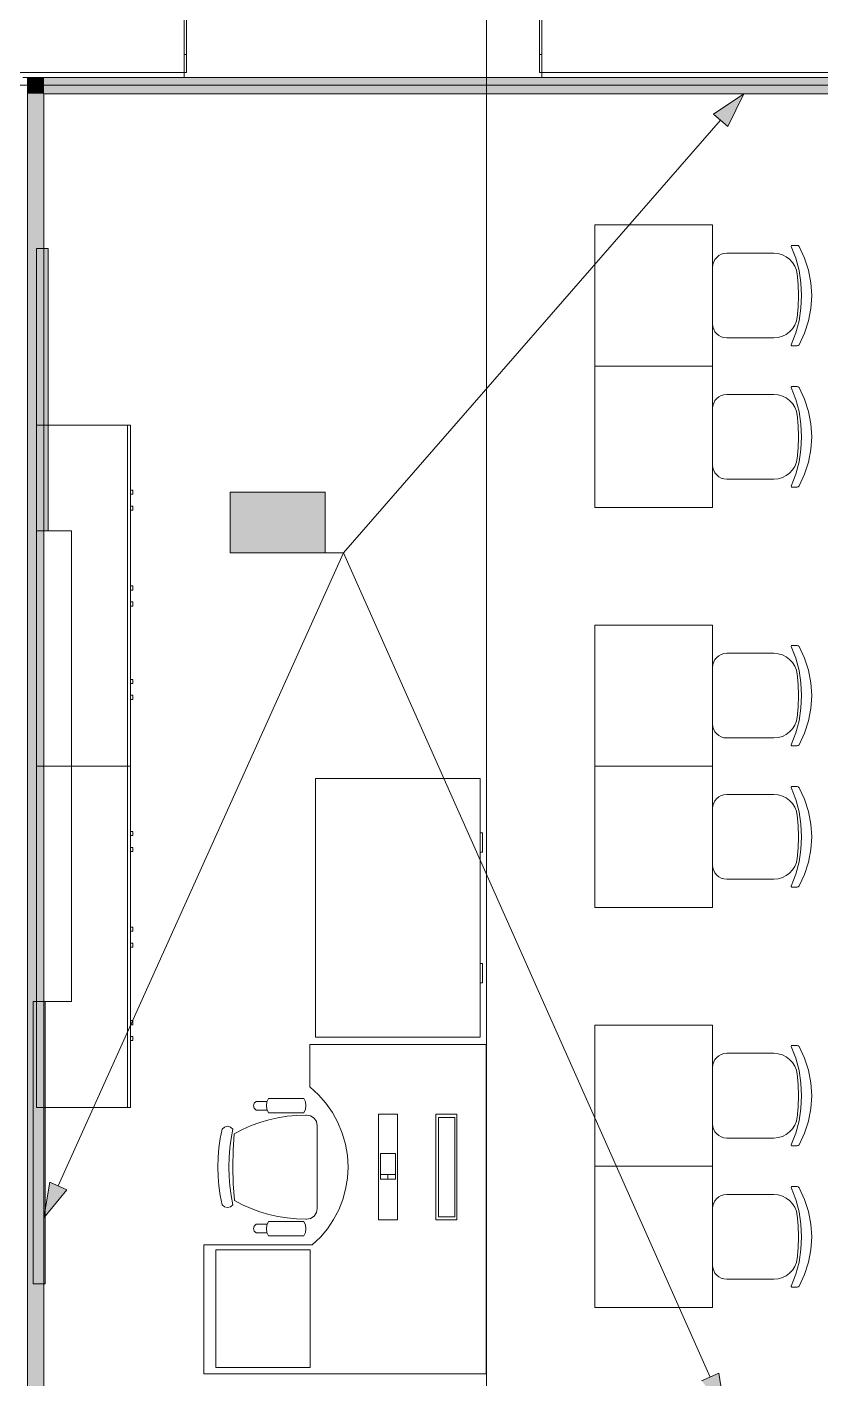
# Model space of a CAD drawing. Header units: millimetres. Extents: x 0 to 1189, y 0 to 841.
# Drawn here: x 464.6 to 498.4, y 315.9 to 373.3 of the extents above; entities that cross this region are included whole.
import ezdxf

# ---------------------------------------------------------------- set-up
doc = ezdxf.new("R2010")
doc.units = ezdxf.units.MM

msp = doc.modelspace()

# ---------------------------------------------------------------- hatches: boundary and pattern name
at = {"true_color": 0xf1d696}
h = msp.add_hatch(color=41, dxfattribs=at)
h.dxf.hatch_style = 2
h.paths.add_polyline_path([(465.358711, 370.498337), (464.65871, 370.498337), (464.65871, 371.198338)])
h = msp.add_hatch(color=41, dxfattribs=at)
h.dxf.hatch_style = 2
h.paths.add_polyline_path([(465.358711, 371.198338), (465.358711, 370.498337), (464.65871, 371.198338)])
h = msp.add_hatch(color=41, dxfattribs=at)
h.dxf.hatch_style = 2
h.paths.add_polyline_path([(465.358711, 370.498337), (465.358711, 371.198338), (542.546829, 371.198338), (542.546829, 370.498337)])
h = msp.add_hatch(color=41, dxfattribs=at)
h.dxf.hatch_style = 2
h.paths.add_polyline_path([(465.358711, 312.804249), (464.65871, 312.804249), (464.65871, 370.498337), (465.358711, 370.498337)])
at = {"true_color": 0x0077b0}
h = msp.add_hatch(color=144, dxfattribs=at)
h.dxf.hatch_style = 2
h.paths.add_polyline_path([(495.101756, 370.498337), (494.421755, 369.110335), (493.818754, 369.635335)])
at = {"true_color": 0x999999}
h = msp.add_hatch(color=253, dxfattribs=at)
h.dxf.hatch_style = 2
h.paths.add_polyline_path([(465.03871, 363.924327), (465.538711, 363.924327), (465.538711, 351.924308), (465.03871, 351.924308)])
at = {"true_color": 0xffffff}
h = msp.add_hatch(color=7, dxfattribs=at)
h.dxf.hatch_style = 2
h.paths.add_polyline_path([(473.274723, 353.574311), (477.314729, 353.574311), (477.314729, 350.985307), (473.274723, 350.985307)])
h = msp.add_hatch(color=7, dxfattribs=at)
h.dxf.hatch_style = 2
h.paths.add_polyline_path([(473.274723, 353.574311), (477.314729, 353.574311), (477.314729, 350.985307), (473.274723, 350.985307)])
h = msp.add_hatch(color=7, dxfattribs=at)
h.dxf.hatch_style = 2
h.paths.add_polyline_path([(473.274723, 353.574311), (477.314729, 353.574311), (477.314729, 350.985307), (473.274723, 350.985307)])
at = {"true_color": 0x0077b0}
h = msp.add_hatch(color=144, dxfattribs=at)
h.paths.add_polyline_path([(474.484045, 352.177881), (474.484045, 352.984861), (474.454555, 353.141544), (474.365534, 353.272595), (474.236894, 353.358998), (474.080556, 353.38835), (473.92408, 353.358998), (473.792822, 353.272595), (473.705385, 353.141544), (473.677066, 352.984861), (473.677066, 352.177881), (473.705385, 352.021543), (473.792822, 351.892903), (473.92408, 351.803882), (474.080556, 351.774392), (474.236894, 351.803882), (474.365534, 351.892903), (474.454555, 352.021543)])
h.paths.add_polyline_path([(474.684688, 352.177881), (474.673534, 352.057226), (474.640108, 351.9452), (474.584461, 351.842166), (474.506645, 351.748485), (474.414877, 351.671185), (474.312824, 351.616675), (474.20116, 351.584386), (474.080556, 351.57375), (473.958823, 351.584386), (473.847116, 351.616675), (473.744917, 351.671185), (473.65171, 351.748485), (473.57398, 351.842166), (473.518523, 351.9452), (473.485286, 352.057226), (473.474219, 352.177881), (473.474219, 352.984861), (473.485286, 353.106593), (473.518523, 353.2183), (473.57398, 353.320499), (473.65171, 353.413706), (473.744917, 353.491522), (473.847116, 353.547169), (473.958823, 353.580595), (474.080556, 353.591749), (474.201212, 353.580638), (474.313238, 353.547514), (474.416272, 353.492685), (474.509953, 353.416462), (474.585857, 353.322824), (474.640522, 353.219678), (474.673586, 353.107024), (474.684688, 352.984861)])
h = msp.add_hatch(color=144, dxfattribs=at)
h.paths.add_polyline_path([(474.484045, 352.177881), (474.484045, 352.984861), (474.454555, 353.141544), (474.365534, 353.272595), (474.236894, 353.358998), (474.080556, 353.38835), (473.92408, 353.358998), (473.792822, 353.272595), (473.705385, 353.141544), (473.677066, 352.984861), (473.677066, 352.177881), (473.705385, 352.021543), (473.792822, 351.892903), (473.92408, 351.803882), (474.080556, 351.774392), (474.236894, 351.803882), (474.365534, 351.892903), (474.454555, 352.021543)])
h.paths.add_polyline_path([(474.684688, 352.177881), (474.673534, 352.057226), (474.640108, 351.9452), (474.584461, 351.842166), (474.506645, 351.748485), (474.414877, 351.671185), (474.312824, 351.616675), (474.20116, 351.584386), (474.080556, 351.57375), (473.958823, 351.584386), (473.847116, 351.616675), (473.744917, 351.671185), (473.65171, 351.748485), (473.57398, 351.842166), (473.518523, 351.9452), (473.485286, 352.057226), (473.474219, 352.177881), (473.474219, 352.984861), (473.485286, 353.106593), (473.518523, 353.2183), (473.57398, 353.320499), (473.65171, 353.413706), (473.744917, 353.491522), (473.847116, 353.547169), (473.958823, 353.580595), (474.080556, 353.591749), (474.201212, 353.580638), (474.313238, 353.547514), (474.416272, 353.492685), (474.509953, 353.416462), (474.585857, 353.322824), (474.640522, 353.219678), (474.673586, 353.107024), (474.684688, 352.984861)])
h = msp.add_hatch(color=144, dxfattribs=at)
h.paths.add_polyline_path([(474.484045, 352.177881), (474.484045, 352.984861), (474.454555, 353.141544), (474.365534, 353.272595), (474.236894, 353.358998), (474.080556, 353.38835), (473.92408, 353.358998), (473.792822, 353.272595), (473.705385, 353.141544), (473.677066, 352.984861), (473.677066, 352.177881), (473.705385, 352.021543), (473.792822, 351.892903), (473.92408, 351.803882), (474.080556, 351.774392), (474.236894, 351.803882), (474.365534, 351.892903), (474.454555, 352.021543)])
h.paths.add_polyline_path([(474.684688, 352.177881), (474.673534, 352.057226), (474.640108, 351.9452), (474.584461, 351.842166), (474.506645, 351.748485), (474.414877, 351.671185), (474.312824, 351.616675), (474.20116, 351.584386), (474.080556, 351.57375), (473.958823, 351.584386), (473.847116, 351.616675), (473.744917, 351.671185), (473.65171, 351.748485), (473.57398, 351.842166), (473.518523, 351.9452), (473.485286, 352.057226), (473.474219, 352.177881), (473.474219, 352.984861), (473.485286, 353.106593), (473.518523, 353.2183), (473.57398, 353.320499), (473.65171, 353.413706), (473.744917, 353.491522), (473.847116, 353.547169), (473.958823, 353.580595), (474.080556, 353.591749), (474.201212, 353.580638), (474.313238, 353.547514), (474.416272, 353.492685), (474.509953, 353.416462), (474.585857, 353.322824), (474.640522, 353.219678), (474.673586, 353.107024), (474.684688, 352.984861)])
h = msp.add_hatch(color=144, dxfattribs=at)
h.dxf.hatch_style = 2
h.paths.add_polyline_path([(476.907165, 353.247239), (476.675655, 353.015729), (476.605099, 352.984861), (476.528963, 353.010148), (476.503676, 353.086284), (476.531788, 353.15684), (476.927009, 353.552061), (476.967799, 353.581413), (477.008589, 353.591749), (477.084725, 353.566186), (477.110012, 353.489774), (477.110012, 351.672417), (477.084725, 351.597658), (477.008589, 351.57375), (476.932452, 351.597658), (476.907165, 351.672417)])
h = msp.add_hatch(color=144, dxfattribs=at)
h.dxf.hatch_style = 2
h.paths.add_polyline_path([(476.907165, 353.247239), (476.675655, 353.015729), (476.605099, 352.984861), (476.528963, 353.010148), (476.503676, 353.086284), (476.531788, 353.15684), (476.927009, 353.552061), (476.967799, 353.581413), (477.008589, 353.591749), (477.084725, 353.566186), (477.110012, 353.489774), (477.110012, 351.672417), (477.084725, 351.597658), (477.008589, 351.57375), (476.932452, 351.597658), (476.907165, 351.672417)])
h = msp.add_hatch(color=144, dxfattribs=at)
h.dxf.hatch_style = 2
h.paths.add_polyline_path([(476.907165, 353.247239), (476.675655, 353.015729), (476.605099, 352.984861), (476.528963, 353.010148), (476.503676, 353.086284), (476.531788, 353.15684), (476.927009, 353.552061), (476.967799, 353.581413), (477.008589, 353.591749), (477.084725, 353.566186), (477.110012, 353.489774), (477.110012, 351.672417), (477.084725, 351.597658), (477.008589, 351.57375), (476.932452, 351.597658), (476.907165, 351.672417)])
h = msp.add_hatch(color=144, dxfattribs=at)
h.dxf.hatch_style = 2
h.paths.add_polyline_path([(475.997586, 352.075907), (475.190607, 352.075907), (475.11447, 352.101469), (475.089183, 352.177881), (475.11447, 352.254018), (475.190607, 352.279305), (475.997586, 352.279305), (476.073722, 352.254018), (476.099009, 352.177881), (476.073722, 352.101469)])
h = msp.add_hatch(color=144, dxfattribs=at)
h.dxf.hatch_style = 2
h.paths.add_polyline_path([(475.997586, 352.075907), (475.190607, 352.075907), (475.11447, 352.101469), (475.089183, 352.177881), (475.11447, 352.254018), (475.190607, 352.279305), (475.997586, 352.279305), (476.073722, 352.254018), (476.099009, 352.177881), (476.073722, 352.101469)])
h = msp.add_hatch(color=144, dxfattribs=at)
h.dxf.hatch_style = 2
h.paths.add_polyline_path([(475.997586, 352.075907), (475.190607, 352.075907), (475.11447, 352.101469), (475.089183, 352.177881), (475.11447, 352.254018), (475.190607, 352.279305), (475.997586, 352.279305), (476.073722, 352.254018), (476.099009, 352.177881), (476.073722, 352.101469)])
at = {"true_color": 0x999999}
h = msp.add_hatch(color=253, dxfattribs=at)
h.dxf.hatch_style = 2
h.paths.add_polyline_path([(464.90871, 331.924278), (465.408711, 331.924278), (465.408711, 319.924259), (464.90871, 319.924259)])
at = {"true_color": 0x0077b0}
h = msp.add_hatch(color=144, dxfattribs=at)
h.dxf.hatch_style = 2
h.paths.add_polyline_path([(465.358711, 322.730264), (465.607711, 324.255266), (466.336712, 323.926266)])
h = msp.add_hatch(color=144, dxfattribs=at)
h.dxf.hatch_style = 2
h.paths.add_polyline_path([(494.288755, 314.604251), (493.315754, 315.805253), (494.046755, 316.130254)])

# ---------------------------------------------------------------- linework, layer by layer
at = {"color": 7, "lineweight": 0}
for points in [[(484.17274, 237.628134), (484.17274, 498.997533)], [(471.31672, 371.398338), (471.31672, 374.498343)], [(471.41672, 374.498343), (471.41672, 371.398338)], [(486.416743, 371.398338), (486.416743, 374.498343)], [(486.516743, 374.498343), (486.516743, 371.398338)], [(471.41672, 372.173339), (471.31672, 372.173339)], [(486.516743, 372.173339), (486.416743, 372.173339)], [(471.31672, 371.398338), (454.258694, 371.398338)], [(464.45871, 371.198338), (471.31672, 371.198338)], [(464.65871, 312.104248), (464.65871, 371.198338)], [(464.65871, 371.198338), (464.65871, 370.498337)], [(542.546829, 371.198338), (464.65871, 371.198338)], [(471.31672, 371.198338), (471.31672, 371.398338)], [(471.41672, 371.398338), (471.31672, 371.398338)], [(486.516743, 371.398338), (486.416743, 371.398338)], [(486.516743, 371.398338), (486.516743, 371.198338)], [(557.316851, 371.398338), (486.516743, 371.398338)], [(486.516743, 371.198338), (547.676837, 371.198338)], [(202.529309, 370.871337), (863.72632, 370.871337)], [(464.65871, 370.498337), (464.65871, 312.804249)], [(465.358711, 370.498337), (541.846828, 370.498337)], [(465.358711, 312.804249), (465.358711, 370.498337)]]:
    msp.add_lwpolyline(points, dxfattribs=at)
at = {"color": 144, "lineweight": 0, "true_color": 0x0077b0}
for points in [[(495.101756, 370.498337), (493.818754, 369.635335)], [(495.101756, 370.498337), (494.421755, 369.110335)], [(494.421755, 369.110335), (493.818754, 369.635335)], [(494.120755, 369.372335), (478.09073, 350.985307)], [(473.274723, 353.574311), (477.314729, 353.574311)], [(473.274723, 350.985307), (473.274723, 353.574311)], [(473.274723, 353.574311), (477.314729, 353.574311)], [(473.274723, 350.985307), (473.274723, 353.574311)], [(473.274723, 353.574311), (477.314729, 353.574311)], [(473.274723, 350.985307), (473.274723, 353.574311)], [(477.314729, 353.574311), (477.314729, 350.985307)], [(477.314729, 353.574311), (477.314729, 350.985307)], [(477.314729, 353.574311), (477.314729, 350.985307)], [(465.971712, 324.091266), (478.09073, 350.985307)], [(477.314729, 350.985307), (473.274723, 350.985307)], [(477.314729, 350.985307), (473.274723, 350.985307)], [(477.314729, 350.985307), (473.274723, 350.985307)], [(478.09073, 350.985307), (477.314729, 350.985307)], [(478.09073, 350.985307), (477.314729, 350.985307)], [(478.09073, 350.985307), (477.314729, 350.985307)], [(493.681754, 315.967253), (478.09073, 350.985307)], [(465.358711, 322.730264), (465.607711, 324.255266)], [(465.607711, 324.255266), (466.336712, 323.926266)], [(465.358711, 322.730264), (466.336712, 323.926266)], [(493.315754, 315.805253), (494.046755, 316.130254)], [(494.288755, 314.604251), (494.046755, 316.130254)]]:
    msp.add_lwpolyline(points, dxfattribs=at)
at = {"color": 253, "lineweight": 0, "true_color": 0x999999}
for points in [[(488.778747, 358.924319), (488.778747, 364.924328)], [(488.778747, 364.924328), (493.778754, 364.924328)], [(493.778754, 364.924328), (493.778754, 358.924319)], [(465.03871, 363.924327), (465.538711, 363.924327)], [(465.03871, 351.924308), (465.03871, 363.924327)], [(465.538711, 363.924327), (465.538711, 351.924308)], [(493.778754, 363.124325), (493.790959, 363.245427), (493.825958, 363.358138), (493.881323, 363.460068), (493.95463, 363.548826), (494.043452, 363.622022), (494.145364, 363.677264), (494.257941, 363.712162), (494.378755, 363.724326)], [(493.778754, 363.124325), (493.790959, 363.245427), (493.825958, 363.358138), (493.881323, 363.460068), (493.95463, 363.548826), (494.043452, 363.622022), (494.145364, 363.677264), (494.257941, 363.712162), (494.378755, 363.724326)], [(494.378755, 363.724326), (496.381758, 363.724326)], [(494.378755, 363.724326), (496.381758, 363.724326)], [(496.381758, 363.724326), (496.569995, 363.706613), (496.7469, 363.655561), (496.909015, 363.574297), (497.052884, 363.465951), (497.175051, 363.333652), (497.272057, 363.180529), (497.340445, 363.00971), (497.37676, 362.824325)], [(496.381758, 363.724326), (496.569995, 363.706613), (496.7469, 363.655561), (496.909015, 363.574297), (497.052884, 363.465951), (497.175051, 363.333652), (497.272057, 363.180529), (497.340445, 363.00971), (497.37676, 362.824325)], [(497.125759, 364.016327), (497.122759, 364.029327), (497.131385, 364.050702), (497.15276, 364.059327)], [(497.125759, 364.016327), (497.122759, 364.029327), (497.131385, 364.050702), (497.15276, 364.059327)], [(497.125759, 364.016327), (497.316119, 363.512685), (497.453135, 362.9932), (497.535963, 362.462278), (497.56376, 361.924324), (497.535963, 361.38651), (497.453135, 360.855822), (497.316119, 360.336384), (497.125759, 359.83232)], [(497.125759, 364.016327), (497.316119, 363.512685), (497.453135, 362.9932), (497.535963, 362.462278), (497.56376, 361.924324), (497.535963, 361.38651), (497.453135, 360.855822), (497.316119, 360.336384), (497.125759, 359.83232)], [(497.36876, 364.059327), (497.15276, 364.059327)], [(497.36876, 364.059327), (497.15276, 364.059327)], [(497.36876, 364.059327), (497.417635, 364.046702), (497.45376, 364.012327)], [(497.36876, 364.059327), (497.417635, 364.046702), (497.45376, 364.012327)], [(497.45376, 364.012327), (497.687479, 363.519295), (497.856511, 363.002825), (497.959167, 362.469106), (497.993761, 361.924324), (497.959167, 361.379963), (497.856511, 360.846197), (497.687479, 360.329493), (497.45376, 359.83632)], [(497.45376, 364.012327), (497.687479, 363.519295), (497.856511, 363.002825), (497.959167, 362.469106), (497.993761, 361.924324), (497.959167, 361.379963), (497.856511, 360.846197), (497.687479, 360.329493), (497.45376, 359.83632)], [(493.778754, 360.723322), (493.778754, 363.124325)], [(493.778754, 360.723322), (493.778754, 363.124325)], [(497.37176, 362.865325), (497.413635, 362.395949), (497.42776, 361.924324), (497.413635, 361.453073), (497.37176, 360.983322)], [(497.37176, 362.865325), (497.413635, 362.395949), (497.42776, 361.924324), (497.413635, 361.453073), (497.37176, 360.983322)], [(497.37676, 361.024322), (497.340445, 360.838937), (497.272057, 360.668119), (497.175051, 360.514995), (497.052884, 360.382696), (496.909015, 360.27435), (496.7469, 360.193087), (496.569995, 360.142034), (496.381758, 360.124321)], [(497.37676, 361.024322), (497.340445, 360.838937), (497.272057, 360.668119), (497.175051, 360.514995), (497.052884, 360.382696), (496.909015, 360.27435), (496.7469, 360.193087), (496.569995, 360.142034), (496.381758, 360.124321)], [(494.378755, 360.124321), (494.257941, 360.136526), (494.145364, 360.171524), (494.043452, 360.226889), (493.95463, 360.300196), (493.881323, 360.389019), (493.825958, 360.490931), (493.790959, 360.603507), (493.778754, 360.724322)], [(494.378755, 360.124321), (494.257941, 360.136526), (494.145364, 360.171524), (494.043452, 360.226889), (493.95463, 360.300196), (493.881323, 360.389019), (493.825958, 360.490931), (493.790959, 360.603507), (493.778754, 360.724322)], [(494.378755, 360.124321), (496.381758, 360.124321)], [(494.378755, 360.124321), (496.381758, 360.124321)], [(497.15276, 359.78932), (497.131385, 359.79832), (497.122759, 359.81932), (497.125759, 359.83232)], [(497.15276, 359.78932), (497.131385, 359.79832), (497.122759, 359.81932), (497.125759, 359.83232)], [(497.36876, 359.78932), (497.15276, 359.78932)], [(497.36876, 359.78932), (497.15276, 359.78932)], [(497.45376, 359.83632), (497.417635, 359.801945), (497.36876, 359.78932)], [(497.45376, 359.83632), (497.417635, 359.801945), (497.36876, 359.78932)], [(488.778747, 352.92431), (488.778747, 358.924319)], [(488.778747, 358.924319), (493.778754, 358.924319)], [(493.778754, 358.924319), (488.778747, 358.924319)], [(493.778754, 358.924319), (493.778754, 352.92431)], [(497.125759, 358.016318), (497.122759, 358.029318), (497.131385, 358.050693), (497.15276, 358.059318)], [(497.125759, 358.016318), (497.122759, 358.029318), (497.131385, 358.050693), (497.15276, 358.059318)], [(497.125759, 358.016318), (497.316119, 357.512676), (497.453135, 356.993191), (497.535963, 356.462268), (497.56376, 355.924314), (497.535963, 355.386501), (497.453135, 354.855813), (497.316119, 354.336375), (497.125759, 353.832311)], [(497.125759, 358.016318), (497.316119, 357.512676), (497.453135, 356.993191), (497.535963, 356.462268), (497.56376, 355.924314), (497.535963, 355.386501), (497.453135, 354.855813), (497.316119, 354.336375), (497.125759, 353.832311)], [(497.36876, 358.059318), (497.15276, 358.059318)], [(497.36876, 358.059318), (497.15276, 358.059318)], [(497.36876, 358.059318), (497.417635, 358.046693), (497.45376, 358.012318)], [(497.36876, 358.059318), (497.417635, 358.046693), (497.45376, 358.012318)], [(497.45376, 358.012318), (497.687479, 357.519286), (497.856511, 357.002816), (497.959167, 356.469097), (497.993761, 355.924314), (497.959167, 355.379954), (497.856511, 354.846188), (497.687479, 354.329484), (497.45376, 353.836311)], [(497.45376, 358.012318), (497.687479, 357.519286), (497.856511, 357.002816), (497.959167, 356.469097), (497.993761, 355.924314), (497.959167, 355.379954), (497.856511, 354.846188), (497.687479, 354.329484), (497.45376, 353.836311)], [(493.778754, 357.124316), (493.790959, 357.245418), (493.825958, 357.358129), (493.881323, 357.460059), (493.95463, 357.548817), (494.043452, 357.622012), (494.145364, 357.677255), (494.257941, 357.712153), (494.378755, 357.724317)], [(493.778754, 357.124316), (493.790959, 357.245418), (493.825958, 357.358129), (493.881323, 357.460059), (493.95463, 357.548817), (494.043452, 357.622012), (494.145364, 357.677255), (494.257941, 357.712153), (494.378755, 357.724317)], [(494.378755, 357.724317), (496.381758, 357.724317)], [(494.378755, 357.724317), (496.381758, 357.724317)], [(496.381758, 357.724317), (496.569995, 357.706604), (496.7469, 357.655551), (496.909015, 357.574288), (497.052884, 357.465942), (497.175051, 357.333643), (497.272057, 357.18052), (497.340445, 357.009701), (497.37676, 356.824316)], [(496.381758, 357.724317), (496.569995, 357.706604), (496.7469, 357.655551), (496.909015, 357.574288), (497.052884, 357.465942), (497.175051, 357.333643), (497.272057, 357.18052), (497.340445, 357.009701), (497.37676, 356.824316)], [(493.778754, 354.723313), (493.778754, 357.124316)], [(493.778754, 354.723313), (493.778754, 357.124316)], [(497.37176, 356.865316), (497.413635, 356.39594), (497.42776, 355.924314), (497.413635, 355.453064), (497.37176, 354.983313)], [(497.37176, 356.865316), (497.413635, 356.39594), (497.42776, 355.924314), (497.413635, 355.453064), (497.37176, 354.983313)], [(469.038717, 356.424315), (465.03871, 356.424315)], [(465.03871, 356.424315), (465.03871, 341.924293)], [(468.918716, 341.924293), (468.918716, 356.424315)], [(469.038717, 341.924293), (469.038717, 356.424315)], [(494.378755, 354.124312), (494.257941, 354.136517), (494.145364, 354.171515), (494.043452, 354.22688), (493.95463, 354.300187), (493.881323, 354.389009), (493.825958, 354.490922), (493.790959, 354.603498), (493.778754, 354.724313)], [(494.378755, 354.124312), (494.257941, 354.136517), (494.145364, 354.171515), (494.043452, 354.22688), (493.95463, 354.300187), (493.881323, 354.389009), (493.825958, 354.490922), (493.790959, 354.603498), (493.778754, 354.724313)], [(497.37676, 355.024313), (497.340445, 354.838928), (497.272057, 354.668109), (497.175051, 354.514986), (497.052884, 354.382687), (496.909015, 354.274341), (496.7469, 354.193077), (496.569995, 354.142025), (496.381758, 354.124312)], [(497.37676, 355.024313), (497.340445, 354.838928), (497.272057, 354.668109), (497.175051, 354.514986), (497.052884, 354.382687), (496.909015, 354.274341), (496.7469, 354.193077), (496.569995, 354.142025), (496.381758, 354.124312)], [(494.378755, 354.124312), (496.381758, 354.124312)], [(494.378755, 354.124312), (496.381758, 354.124312)], [(469.038717, 353.653311), (469.038717, 353.479311)], [(469.140717, 353.653311), (469.038717, 353.653311)], [(469.038717, 353.479311), (469.140717, 353.479311)], [(469.140717, 353.479311), (469.140717, 353.653311)], [(497.15276, 353.789311), (497.131385, 353.798311), (497.122759, 353.819311), (497.125759, 353.832311)], [(497.15276, 353.789311), (497.131385, 353.798311), (497.122759, 353.819311), (497.125759, 353.832311)], [(497.36876, 353.789311), (497.15276, 353.789311)], [(497.36876, 353.789311), (497.15276, 353.789311)], [(497.45376, 353.836311), (497.417635, 353.801936), (497.36876, 353.789311)], [(497.45376, 353.836311), (497.417635, 353.801936), (497.36876, 353.789311)], [(469.038717, 352.97631), (469.038717, 352.80231)], [(469.140717, 352.97631), (469.038717, 352.97631)], [(469.038717, 352.80231), (469.140717, 352.80231)], [(469.140717, 352.80231), (469.140717, 352.97631)], [(493.778754, 352.92431), (488.778747, 352.92431)], [(465.03871, 331.924278), (465.03871, 351.924308)], [(465.03871, 351.924308), (466.538713, 351.924308)], [(465.538711, 351.924308), (465.03871, 351.924308)], [(466.538713, 351.924308), (466.538713, 331.924278)], [(469.038717, 349.583305), (469.038717, 349.409305)], [(469.140717, 349.583305), (469.038717, 349.583305)], [(469.038717, 349.409305), (469.140717, 349.409305)], [(469.140717, 349.409305), (469.140717, 349.583305)], [(469.038717, 348.906304), (469.038717, 348.732303)], [(469.140717, 348.906304), (469.038717, 348.906304)], [(469.038717, 348.732303), (469.140717, 348.732303)], [(469.140717, 348.732303), (469.140717, 348.906304)], [(488.778747, 341.924293), (488.778747, 347.924302)], [(488.778747, 347.924302), (493.778754, 347.924302)], [(493.778754, 347.924302), (493.778754, 341.924293)], [(497.125759, 347.016301), (497.122759, 347.029301), (497.131385, 347.050676), (497.15276, 347.059301)], [(497.125759, 347.016301), (497.122759, 347.029301), (497.131385, 347.050676), (497.15276, 347.059301)], [(497.125759, 347.016301), (497.316119, 346.512659), (497.453135, 345.993174), (497.535963, 345.462252), (497.56376, 344.924298), (497.535963, 344.386484), (497.453135, 343.855796), (497.316119, 343.336358), (497.125759, 342.832294)], [(497.125759, 347.016301), (497.316119, 346.512659), (497.453135, 345.993174), (497.535963, 345.462252), (497.56376, 344.924298), (497.535963, 344.386484), (497.453135, 343.855796), (497.316119, 343.336358), (497.125759, 342.832294)], [(497.36876, 347.059301), (497.15276, 347.059301)], [(497.36876, 347.059301), (497.15276, 347.059301)], [(497.36876, 347.059301), (497.417635, 347.046676), (497.45376, 347.012301)], [(497.36876, 347.059301), (497.417635, 347.046676), (497.45376, 347.012301)], [(497.45376, 347.012301), (497.687479, 346.519269), (497.856511, 346.002799), (497.959167, 345.46908), (497.993761, 344.924298), (497.959167, 344.379937), (497.856511, 343.846171), (497.687479, 343.329467), (497.45376, 342.836294)], [(497.45376, 347.012301), (497.687479, 346.519269), (497.856511, 346.002799), (497.959167, 345.46908), (497.993761, 344.924298), (497.959167, 344.379937), (497.856511, 343.846171), (497.687479, 343.329467), (497.45376, 342.836294)], [(493.778754, 346.124299), (493.790959, 346.245401), (493.825958, 346.358112), (493.881323, 346.460042), (493.95463, 346.5488), (494.043452, 346.621996), (494.145364, 346.677238), (494.257941, 346.712136), (494.378755, 346.7243)], [(493.778754, 346.124299), (493.790959, 346.245401), (493.825958, 346.358112), (493.881323, 346.460042), (493.95463, 346.5488), (494.043452, 346.621996), (494.145364, 346.677238), (494.257941, 346.712136), (494.378755, 346.7243)], [(494.378755, 346.7243), (496.381758, 346.7243)], [(494.378755, 346.7243), (496.381758, 346.7243)], [(496.381758, 346.7243), (496.569995, 346.706587), (496.7469, 346.655535), (496.909015, 346.574271), (497.052884, 346.465925), (497.175051, 346.333626), (497.272057, 346.180503), (497.340445, 346.009684), (497.37676, 345.824299)], [(496.381758, 346.7243), (496.569995, 346.706587), (496.7469, 346.655535), (496.909015, 346.574271), (497.052884, 346.465925), (497.175051, 346.333626), (497.272057, 346.180503), (497.340445, 346.009684), (497.37676, 345.824299)], [(493.778754, 343.723296), (493.778754, 346.124299)], [(493.778754, 343.723296), (493.778754, 346.124299)], [(497.37176, 345.865299), (497.413635, 345.395923), (497.42776, 344.924298), (497.413635, 344.453047), (497.37176, 343.983296)], [(497.37176, 345.865299), (497.413635, 345.395923), (497.42776, 344.924298), (497.413635, 344.453047), (497.37176, 343.983296)], [(469.038717, 345.614299), (469.038717, 345.440298)], [(469.140717, 345.614299), (469.038717, 345.614299)], [(469.038717, 345.440298), (469.140717, 345.440298)], [(469.140717, 345.440298), (469.140717, 345.614299)], [(469.038717, 344.937298), (469.038717, 344.763297)], [(469.140717, 344.937298), (469.038717, 344.937298)], [(469.038717, 344.763297), (469.140717, 344.763297)], [(469.140717, 344.763297), (469.140717, 344.937298)], [(494.378755, 343.124295), (494.257941, 343.1365), (494.145364, 343.171498), (494.043452, 343.226863), (493.95463, 343.30017), (493.881323, 343.388993), (493.825958, 343.490905), (493.790959, 343.603481), (493.778754, 343.724296)], [(494.378755, 343.124295), (494.257941, 343.1365), (494.145364, 343.171498), (494.043452, 343.226863), (493.95463, 343.30017), (493.881323, 343.388993), (493.825958, 343.490905), (493.790959, 343.603481), (493.778754, 343.724296)], [(497.37676, 344.024296), (497.340445, 343.838911), (497.272057, 343.668093), (497.175051, 343.514969), (497.052884, 343.38267), (496.909015, 343.274324), (496.7469, 343.193061), (496.569995, 343.142008), (496.381758, 343.124295)], [(497.37676, 344.024296), (497.340445, 343.838911), (497.272057, 343.668093), (497.175051, 343.514969), (497.052884, 343.38267), (496.909015, 343.274324), (496.7469, 343.193061), (496.569995, 343.142008), (496.381758, 343.124295)], [(494.378755, 343.124295), (496.381758, 343.124295)], [(494.378755, 343.124295), (496.381758, 343.124295)], [(497.15276, 342.789294), (497.131385, 342.798294), (497.122759, 342.819294), (497.125759, 342.832294)], [(497.15276, 342.789294), (497.131385, 342.798294), (497.122759, 342.819294), (497.125759, 342.832294)], [(497.36876, 342.789294), (497.15276, 342.789294)], [(497.36876, 342.789294), (497.15276, 342.789294)], [(497.45376, 342.836294), (497.417635, 342.801919), (497.36876, 342.789294)], [(497.45376, 342.836294), (497.417635, 342.801919), (497.36876, 342.789294)], [(469.038717, 341.924293), (465.03871, 341.924293)], [(465.03871, 341.924293), (465.03871, 327.424271)], [(465.03871, 341.924293), (469.038717, 341.924293)], [(468.918716, 327.424271), (468.918716, 341.924293)], [(469.038717, 327.424271), (469.038717, 341.924293)], [(488.778747, 335.924284), (488.778747, 341.924293)], [(488.778747, 341.924293), (493.778754, 341.924293)], [(493.778754, 341.924293), (488.778747, 341.924293)], [(493.778754, 341.924293), (493.778754, 335.924284)], [(483.908739, 341.404292), (476.908729, 341.404292)], [(476.908729, 341.404292), (476.908729, 330.404275)], [(483.908739, 330.404275), (483.908739, 341.404292)], [(493.778754, 340.12429), (493.790959, 340.245392), (493.825958, 340.358103), (493.881323, 340.460033), (493.95463, 340.548791), (494.043452, 340.621986), (494.145364, 340.677229), (494.257941, 340.712127), (494.378755, 340.724291)], [(493.778754, 340.12429), (493.790959, 340.245392), (493.825958, 340.358103), (493.881323, 340.460033), (493.95463, 340.548791), (494.043452, 340.621986), (494.145364, 340.677229), (494.257941, 340.712127), (494.378755, 340.724291)], [(494.378755, 340.724291), (496.381758, 340.724291)], [(494.378755, 340.724291), (496.381758, 340.724291)], [(496.381758, 340.724291), (496.569995, 340.706578), (496.7469, 340.655526), (496.909015, 340.574262), (497.052884, 340.465916), (497.175051, 340.333617), (497.272057, 340.180494), (497.340445, 340.009675), (497.37676, 339.82429)], [(496.381758, 340.724291), (496.569995, 340.706578), (496.7469, 340.655526), (496.909015, 340.574262), (497.052884, 340.465916), (497.175051, 340.333617), (497.272057, 340.180494), (497.340445, 340.009675), (497.37676, 339.82429)], [(497.125759, 341.016292), (497.122759, 341.029292), (497.131385, 341.050667), (497.15276, 341.059292)], [(497.125759, 341.016292), (497.122759, 341.029292), (497.131385, 341.050667), (497.15276, 341.059292)], [(497.125759, 341.016292), (497.316119, 340.51265), (497.453135, 339.993165), (497.535963, 339.462242), (497.56376, 338.924288), (497.535963, 338.386475), (497.453135, 337.855787), (497.316119, 337.336349), (497.125759, 336.832285)], [(497.125759, 341.016292), (497.316119, 340.51265), (497.453135, 339.993165), (497.535963, 339.462242), (497.56376, 338.924288), (497.535963, 338.386475), (497.453135, 337.855787), (497.316119, 337.336349), (497.125759, 336.832285)], [(497.36876, 341.059292), (497.15276, 341.059292)], [(497.36876, 341.059292), (497.15276, 341.059292)], [(497.36876, 341.059292), (497.417635, 341.046667), (497.45376, 341.012292)], [(497.36876, 341.059292), (497.417635, 341.046667), (497.45376, 341.012292)], [(497.45376, 341.012292), (497.687479, 340.51926), (497.856511, 340.00279), (497.959167, 339.469071), (497.993761, 338.924288), (497.959167, 338.379928), (497.856511, 337.846162), (497.687479, 337.329458), (497.45376, 336.836285)], [(497.45376, 341.012292), (497.687479, 340.51926), (497.856511, 340.00279), (497.959167, 339.469071), (497.993761, 338.924288), (497.959167, 338.379928), (497.856511, 337.846162), (497.687479, 337.329458), (497.45376, 336.836285)], [(493.778754, 337.723287), (493.778754, 340.12429)], [(493.778754, 337.723287), (493.778754, 340.12429)], [(497.37176, 339.86529), (497.413635, 339.395914), (497.42776, 338.924288), (497.413635, 338.453038), (497.37176, 337.983287)], [(497.37176, 339.86529), (497.413635, 339.395914), (497.42776, 338.924288), (497.413635, 338.453038), (497.37176, 337.983287)], [(469.038717, 339.153289), (469.038717, 338.979289)], [(469.140717, 339.153289), (469.038717, 339.153289)], [(469.038717, 338.979289), (469.140717, 338.979289)], [(469.140717, 338.979289), (469.140717, 339.153289)], [(483.998739, 339.089289), (483.908739, 339.089289)], [(483.998739, 338.271287), (483.998739, 339.089289)], [(469.038717, 338.476288), (469.038717, 338.302288)], [(469.140717, 338.476288), (469.038717, 338.476288)], [(469.140717, 338.302288), (469.140717, 338.476288)], [(469.038717, 338.302288), (469.140717, 338.302288)], [(483.908739, 338.271287), (483.998739, 338.271287)], [(497.37676, 338.024287), (497.340445, 337.838902), (497.272057, 337.668083), (497.175051, 337.51496), (497.052884, 337.382661), (496.909015, 337.274315), (496.7469, 337.193051), (496.569995, 337.141999), (496.381758, 337.124286)], [(497.37676, 338.024287), (497.340445, 337.838902), (497.272057, 337.668083), (497.175051, 337.51496), (497.052884, 337.382661), (496.909015, 337.274315), (496.7469, 337.193051), (496.569995, 337.141999), (496.381758, 337.124286)], [(494.378755, 337.124286), (494.257941, 337.136491), (494.145364, 337.171489), (494.043452, 337.226854), (493.95463, 337.300161), (493.881323, 337.388983), (493.825958, 337.490896), (493.790959, 337.603472), (493.778754, 337.724287)], [(494.378755, 337.124286), (494.257941, 337.136491), (494.145364, 337.171489), (494.043452, 337.226854), (493.95463, 337.300161), (493.881323, 337.388983), (493.825958, 337.490896), (493.790959, 337.603472), (493.778754, 337.724287)], [(494.378755, 337.124286), (496.381758, 337.124286)], [(494.378755, 337.124286), (496.381758, 337.124286)], [(497.15276, 336.789285), (497.131385, 336.798285), (497.122759, 336.819285), (497.125759, 336.832285)], [(497.15276, 336.789285), (497.131385, 336.798285), (497.122759, 336.819285), (497.125759, 336.832285)], [(497.36876, 336.789285), (497.15276, 336.789285)], [(497.36876, 336.789285), (497.15276, 336.789285)], [(497.45376, 336.836285), (497.417635, 336.80191), (497.36876, 336.789285)], [(497.45376, 336.836285), (497.417635, 336.80191), (497.36876, 336.789285)], [(493.778754, 335.924284), (488.778747, 335.924284)], [(469.038717, 335.083283), (469.038717, 334.909282)], [(469.140717, 335.083283), (469.038717, 335.083283)], [(469.140717, 334.909282), (469.140717, 335.083283)], [(469.038717, 334.909282), (469.140717, 334.909282)], [(469.038717, 334.406282), (469.038717, 334.232281)], [(469.140717, 334.406282), (469.038717, 334.406282)], [(469.140717, 334.232281), (469.140717, 334.406282)], [(469.038717, 334.232281), (469.140717, 334.232281)], [(483.908739, 333.53628), (483.998739, 333.53628)], [(483.998739, 333.53628), (483.998739, 332.718279)], [(483.998739, 332.718279), (483.908739, 332.718279)], [(464.90871, 331.924278), (465.408711, 331.924278)], [(464.90871, 319.924259), (464.90871, 331.924278)], [(466.538713, 331.924278), (465.03871, 331.924278)], [(465.408711, 331.924278), (465.408711, 319.924259)], [(469.038717, 331.114277), (469.038717, 330.940276)], [(469.140717, 331.114277), (469.038717, 331.114277)], [(469.038717, 330.940276), (469.140717, 330.940276)], [(469.140717, 330.940276), (469.140717, 331.114277)], [(488.778747, 324.924267), (488.778747, 330.924276)], [(488.778747, 330.924276), (493.778754, 330.924276)], [(493.778754, 330.924276), (493.778754, 324.924267)], [(469.038717, 330.437276), (469.038717, 330.263275)], [(469.140717, 330.437276), (469.038717, 330.437276)], [(469.140717, 330.263275), (469.140717, 330.437276)], [(476.908729, 330.404275), (483.908739, 330.404275)], [(469.038717, 330.263275), (469.140717, 330.263275)], [(484.15874, 330.104275), (476.658728, 330.104275)], [(484.15874, 330.104275), (476.658728, 330.104275)], [(476.658728, 330.104275), (476.658728, 328.295272)], [(484.15874, 330.104275), (484.15874, 316.104254)], [(484.15874, 316.104254), (484.15874, 330.104275)], [(497.125759, 330.016275), (497.122759, 330.029275), (497.131385, 330.05065), (497.15276, 330.059275)], [(497.125759, 330.016275), (497.122759, 330.029275), (497.131385, 330.05065), (497.15276, 330.059275)], [(497.125759, 330.016275), (497.316119, 329.512633), (497.453135, 328.993148), (497.535963, 328.462226), (497.56376, 327.924272), (497.535963, 327.386458), (497.453135, 326.85577), (497.316119, 326.336332), (497.125759, 325.832268)], [(497.125759, 330.016275), (497.316119, 329.512633), (497.453135, 328.993148), (497.535963, 328.462226), (497.56376, 327.924272), (497.535963, 327.386458), (497.453135, 326.85577), (497.316119, 326.336332), (497.125759, 325.832268)], [(497.36876, 330.059275), (497.15276, 330.059275)], [(497.36876, 330.059275), (497.15276, 330.059275)], [(497.36876, 330.059275), (497.417635, 330.04665), (497.45376, 330.012275)], [(497.36876, 330.059275), (497.417635, 330.04665), (497.45376, 330.012275)], [(497.45376, 330.012275), (497.687479, 329.519243), (497.856511, 329.002773), (497.959167, 328.469054), (497.993761, 327.924272), (497.959167, 327.379911), (497.856511, 326.846145), (497.687479, 326.329441), (497.45376, 325.836268)], [(497.45376, 330.012275), (497.687479, 329.519243), (497.856511, 329.002773), (497.959167, 328.469054), (497.993761, 327.924272), (497.959167, 327.379911), (497.856511, 326.846145), (497.687479, 326.329441), (497.45376, 325.836268)], [(493.778754, 329.124274), (493.790959, 329.245375), (493.825958, 329.358086), (493.881323, 329.460016), (493.95463, 329.548774), (494.043452, 329.62197), (494.145364, 329.677212), (494.257941, 329.71211), (494.378755, 329.724274)], [(493.778754, 329.124274), (493.790959, 329.245375), (493.825958, 329.358086), (493.881323, 329.460016), (493.95463, 329.548774), (494.043452, 329.62197), (494.145364, 329.677212), (494.257941, 329.71211), (494.378755, 329.724274)], [(494.378755, 329.724274), (496.381758, 329.724274)], [(494.378755, 329.724274), (496.381758, 329.724274)], [(496.381758, 329.724274), (496.569995, 329.706562), (496.7469, 329.655509), (496.909015, 329.574245), (497.052884, 329.465899), (497.175051, 329.3336), (497.272057, 329.180477), (497.340445, 329.009658), (497.37676, 328.824273)], [(496.381758, 329.724274), (496.569995, 329.706562), (496.7469, 329.655509), (496.909015, 329.574245), (497.052884, 329.465899), (497.175051, 329.3336), (497.272057, 329.180477), (497.340445, 329.009658), (497.37676, 328.824273)], [(493.778754, 326.72327), (493.778754, 329.124274)], [(493.778754, 326.72327), (493.778754, 329.124274)], [(497.37176, 328.865273), (497.413635, 328.395897), (497.42776, 327.924272), (497.413635, 327.453021), (497.37176, 326.98327)], [(497.37176, 328.865273), (497.413635, 328.395897), (497.42776, 327.924272), (497.413635, 327.453021), (497.37176, 326.98327)], [(476.658728, 328.295272), (477.024074, 327.964973), (477.347057, 327.599318), (477.62572, 327.202421), (477.858105, 326.778395), (478.042256, 326.331353), (478.176215, 325.865409), (478.258026, 325.384676), (478.285731, 324.893267), (478.260045, 324.41988), (478.184121, 323.956172), (478.059658, 323.505824), (477.888355, 323.072514), (477.671911, 322.659924), (477.412026, 322.271732), (477.110399, 321.911618), (476.768728, 321.583262)], [(474.386725, 327.315271), (474.3011, 327.390021), (474.268725, 327.499271), (474.300725, 327.608521), (474.386725, 327.683271)], [(474.386725, 327.683271), (474.842725, 327.682271)], [(474.900726, 327.201271), (474.8381, 327.345771), (474.816725, 327.502271), (474.8381, 327.658396), (474.900726, 327.803272)], [(474.900726, 327.803272), (476.412728, 327.803272)], [(476.412728, 327.803272), (476.474478, 327.658396), (476.495728, 327.502271), (476.474478, 327.345771), (476.412728, 327.201271)], [(465.03871, 327.424271), (469.038717, 327.424271)], [(473.452723, 326.309269), (473.806345, 326.491564), (474.169693, 326.650504), (474.54162, 326.785795), (474.920976, 326.897145), (475.306613, 326.98426), (475.697383, 327.046848), (476.092138, 327.084616), (476.489728, 327.09727), (476.503728, 327.09727)], [(474.386725, 327.315271), (474.844725, 327.315271)], [(474.900726, 327.201271), (476.412728, 327.201271)], [(476.503728, 327.09727), (476.520728, 327.09827), (476.697556, 327.062489), (476.841854, 326.96502), (476.939088, 326.820676), (476.974729, 326.64427)], [(480.382734, 327.13227), (479.587733, 327.13227)], [(479.587733, 327.13227), (479.587733, 322.642264)], [(480.382734, 322.642264), (480.382734, 327.13227)], [(482.022736, 327.13227), (482.022736, 322.642264)], [(482.908738, 327.13227), (482.022736, 327.13227)], [(482.128737, 326.99527), (482.128737, 322.771264)], [(482.827738, 326.99527), (482.128737, 326.99527)], [(482.827738, 322.771264), (482.827738, 326.99527)], [(482.908738, 322.642264), (482.908738, 327.13227)], [(497.37676, 327.02427), (497.340445, 326.838885), (497.272057, 326.668067), (497.175051, 326.514943), (497.052884, 326.382644), (496.909015, 326.274298), (496.7469, 326.193035), (496.569995, 326.141982), (496.381758, 326.124269)], [(497.37676, 327.02427), (497.340445, 326.838885), (497.272057, 326.668067), (497.175051, 326.514943), (497.052884, 326.382644), (496.909015, 326.274298), (496.7469, 326.193035), (496.569995, 326.141982), (496.381758, 326.124269)], [(472.930723, 323.289265), (472.854597, 323.686437), (472.800222, 324.086891), (472.767597, 324.489782), (472.756722, 324.894267), (472.767597, 325.298752), (472.800222, 325.701643), (472.854597, 326.102097), (472.930723, 326.49927)], [(472.930723, 326.49927), (473.032223, 326.589645), (473.163723, 326.62227), (473.295098, 326.589645), (473.395723, 326.49927)], [(473.395723, 323.289265), (473.319598, 323.686437), (473.265223, 324.086891), (473.232598, 324.489782), (473.221723, 324.894267), (473.232598, 325.298752), (473.265223, 325.701643), (473.319598, 326.102097), (473.395723, 326.49927)], [(476.974729, 323.136264), (476.974729, 326.63827)], [(494.378755, 326.124269), (494.257941, 326.136474), (494.145364, 326.171472), (494.043452, 326.226837), (493.95463, 326.300144), (493.881323, 326.388967), (493.825958, 326.490879), (493.790959, 326.603455), (493.778754, 326.72427)], [(494.378755, 326.124269), (494.257941, 326.136474), (494.145364, 326.171472), (494.043452, 326.226837), (493.95463, 326.300144), (493.881323, 326.388967), (493.825958, 326.490879), (493.790959, 326.603455), (493.778754, 326.72427)], [(473.453723, 323.464265), (473.410098, 324.178891), (473.395723, 324.894267), (473.409973, 325.602143), (473.452723, 326.309269)], [(494.378755, 326.124269), (496.381758, 326.124269)], [(494.378755, 326.124269), (496.381758, 326.124269)], [(497.15276, 325.789268), (497.131385, 325.798268), (497.122759, 325.819268), (497.125759, 325.832268)], [(497.15276, 325.789268), (497.131385, 325.798268), (497.122759, 325.819268), (497.125759, 325.832268)], [(497.36876, 325.789268), (497.15276, 325.789268)], [(497.36876, 325.789268), (497.15276, 325.789268)], [(497.45376, 325.836268), (497.417635, 325.801893), (497.36876, 325.789268)], [(497.45376, 325.836268), (497.417635, 325.801893), (497.36876, 325.789268)], [(479.666733, 324.380266), (479.666733, 325.461268)], [(479.666733, 325.461268), (480.300734, 325.461268)], [(480.300734, 325.461268), (480.300734, 324.380266)], [(488.778747, 318.924258), (488.778747, 324.924267)], [(488.778747, 324.924267), (493.778754, 324.924267)], [(493.778754, 324.924267), (488.778747, 324.924267)], [(493.778754, 324.924267), (493.778754, 318.924258)], [(479.666733, 324.581267), (480.300734, 324.581267)], [(480.300734, 324.380266), (479.666733, 324.380266)], [(479.983733, 324.581267), (479.983733, 324.380266)], [(497.125759, 324.016266), (497.122759, 324.029266), (497.131385, 324.050641), (497.15276, 324.059266)], [(497.125759, 324.016266), (497.122759, 324.029266), (497.131385, 324.050641), (497.15276, 324.059266)], [(497.125759, 324.016266), (497.316119, 323.512624), (497.453135, 322.993139), (497.535963, 322.462216), (497.56376, 321.924263), (497.535963, 321.386449), (497.453135, 320.855761), (497.316119, 320.336323), (497.125759, 319.832259)], [(497.125759, 324.016266), (497.316119, 323.512624), (497.453135, 322.993139), (497.535963, 322.462216), (497.56376, 321.924263), (497.535963, 321.386449), (497.453135, 320.855761), (497.316119, 320.336323), (497.125759, 319.832259)], [(497.36876, 324.059266), (497.15276, 324.059266)], [(497.36876, 324.059266), (497.15276, 324.059266)], [(497.36876, 324.059266), (497.417635, 324.046641), (497.45376, 324.012266)], [(497.36876, 324.059266), (497.417635, 324.046641), (497.45376, 324.012266)], [(476.503728, 322.676264), (476.489728, 322.676264), (476.092468, 322.688918), (475.697961, 322.726686), (475.307369, 322.789274), (474.921851, 322.876389), (474.542567, 322.987739), (474.170678, 323.12303), (473.807343, 323.28197), (473.453723, 323.464265)], [(493.778754, 323.124264), (493.790959, 323.245366), (493.825958, 323.358077), (493.881323, 323.460007), (493.95463, 323.548765), (494.043452, 323.62196), (494.145364, 323.677203), (494.257941, 323.712101), (494.378755, 323.724265)], [(493.778754, 323.124264), (493.790959, 323.245366), (493.825958, 323.358077), (493.881323, 323.460007), (493.95463, 323.548765), (494.043452, 323.62196), (494.145364, 323.677203), (494.257941, 323.712101), (494.378755, 323.724265)], [(494.378755, 323.724265), (496.381758, 323.724265)], [(494.378755, 323.724265), (496.381758, 323.724265)], [(496.381758, 323.724265), (496.569995, 323.706552), (496.7469, 323.6555), (496.909015, 323.574236), (497.052884, 323.46589), (497.175051, 323.333591), (497.272057, 323.180468), (497.340445, 323.009649), (497.37676, 322.824264)], [(496.381758, 323.724265), (496.569995, 323.706552), (496.7469, 323.6555), (496.909015, 323.574236), (497.052884, 323.46589), (497.175051, 323.333591), (497.272057, 323.180468), (497.340445, 323.009649), (497.37676, 322.824264)], [(497.45376, 324.012266), (497.687479, 323.519234), (497.856511, 323.002764), (497.959167, 322.469045), (497.993761, 321.924263), (497.959167, 321.379902), (497.856511, 320.846136), (497.687479, 320.329432), (497.45376, 319.836259)], [(497.45376, 324.012266), (497.687479, 323.519234), (497.856511, 323.002764), (497.959167, 322.469045), (497.993761, 321.924263), (497.959167, 321.379902), (497.856511, 320.846136), (497.687479, 320.329432), (497.45376, 319.836259)], [(473.395723, 323.289265), (473.295098, 323.198889), (473.163723, 323.166264), (473.032223, 323.198889), (472.930723, 323.289265)], [(476.974729, 323.136264), (476.939088, 322.953436), (476.841854, 322.809139), (476.697556, 322.711904), (476.520728, 322.676264), (476.503728, 322.676264)], [(493.778754, 320.723261), (493.778754, 323.124264)], [(493.778754, 320.723261), (493.778754, 323.124264)], [(474.387725, 322.091263), (474.301725, 322.166013), (474.269725, 322.275263), (474.3016, 322.384013), (474.386725, 322.458263)], [(474.386725, 322.458263), (474.844725, 322.458263)], [(474.900726, 321.971263), (474.8381, 322.116138), (474.816725, 322.272263), (474.8381, 322.428388), (474.900726, 322.573264)], [(474.900726, 322.573264), (476.412728, 322.573264)], [(476.412728, 322.573264), (476.474478, 322.428388), (476.495728, 322.272263), (476.474478, 322.116138), (476.412728, 321.971263)], [(479.587733, 322.642264), (480.382734, 322.642264)], [(482.022736, 322.642264), (482.908738, 322.642264)], [(482.128737, 322.771264), (482.827738, 322.771264)], [(497.37176, 322.865264), (497.413635, 322.395888), (497.42776, 321.924263), (497.413635, 321.453012), (497.37176, 320.983261)], [(497.37176, 322.865264), (497.413635, 322.395888), (497.42776, 321.924263), (497.413635, 321.453012), (497.37176, 320.983261)], [(474.386725, 322.091263), (474.842725, 322.091263)], [(474.900726, 321.971263), (476.412728, 321.971263)], [(472.158721, 316.104254), (472.158721, 321.583262)], [(476.768728, 321.583262), (472.158721, 321.583262)], [(472.671722, 316.368254), (472.671722, 321.368262)], [(472.671722, 321.368262), (476.671728, 321.368262)], [(476.671728, 321.368262), (476.671728, 316.368254)], [(494.378755, 320.12426), (494.257941, 320.136465), (494.145364, 320.171463), (494.043452, 320.226828), (493.95463, 320.300135), (493.881323, 320.388957), (493.825958, 320.49087), (493.790959, 320.603446), (493.778754, 320.724261)], [(494.378755, 320.12426), (494.257941, 320.136465), (494.145364, 320.171463), (494.043452, 320.226828), (493.95463, 320.300135), (493.881323, 320.388957), (493.825958, 320.49087), (493.790959, 320.603446), (493.778754, 320.724261)], [(497.37676, 321.024261), (497.340445, 320.838876), (497.272057, 320.668057), (497.175051, 320.514934), (497.052884, 320.382635), (496.909015, 320.274289), (496.7469, 320.193026), (496.569995, 320.141973), (496.381758, 320.12426)], [(497.37676, 321.024261), (497.340445, 320.838876), (497.272057, 320.668057), (497.175051, 320.514934), (497.052884, 320.382635), (496.909015, 320.274289), (496.7469, 320.193026), (496.569995, 320.141973), (496.381758, 320.12426)], [(494.378755, 320.12426), (496.381758, 320.12426)], [(494.378755, 320.12426), (496.381758, 320.12426)], [(465.408711, 319.924259), (464.90871, 319.924259)], [(497.15276, 319.789259), (497.131385, 319.798259), (497.122759, 319.819259), (497.125759, 319.832259)], [(497.15276, 319.789259), (497.131385, 319.798259), (497.122759, 319.819259), (497.125759, 319.832259)], [(497.36876, 319.789259), (497.15276, 319.789259)], [(497.36876, 319.789259), (497.15276, 319.789259)], [(497.45376, 319.836259), (497.417635, 319.801884), (497.36876, 319.789259)], [(497.45376, 319.836259), (497.417635, 319.801884), (497.36876, 319.789259)], [(493.778754, 318.924258), (488.778747, 318.924258)], [(484.15874, 316.104254), (472.158721, 316.104254)], [(476.671728, 316.368254), (472.671722, 316.368254)]]:
    msp.add_lwpolyline(points, dxfattribs=at)

doc.saveas('drawing.dxf')
